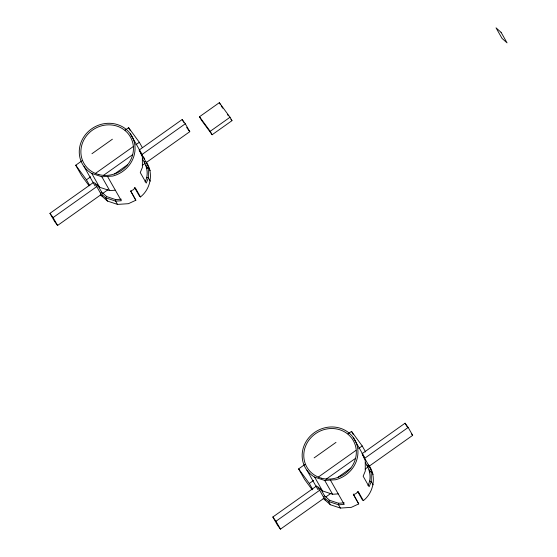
<?xml version="1.0" encoding="UTF-8"?>
<svg xmlns="http://www.w3.org/2000/svg" width="557" height="557" viewBox="0 0 557 557"><rect width="100%" height="100%" fill="white"/><g stroke="black" fill="none" stroke-linecap="round" stroke-linejoin="round"><path stroke-width="0.84" d="M145.071 181.847C149.039 174.515 146.944 165.631 142.425 159.03M146.289 162.003C153.697 173.046 150.836 188.83 140.461 196.955L139.334 195.946L134.502 187.451M367.961 485.516C371.93 478.185 369.834 469.307 365.315 462.7M369.18 465.68C376.588 476.715 373.726 492.506 363.352 500.632L362.224 499.622L357.796 491.831M130.791 191.072L135.838 200.242L128.416 203.688L117.527 204.405L107.452 201.063L105.586 197.777L100.566 193.307L101.687 192.151L97.419 184.639M121.322 199.211L115.654 199.587L106.707 196.621L105.586 197.777L115.661 201.119L121.329 200.743L107.501 176.409M353.284 494.038L358.729 503.911L351.307 507.357L340.418 508.075L330.343 504.739L328.477 501.453L323.457 496.983L324.578 495.827L320.31 488.308M344.212 502.887L338.545 503.256L329.598 500.297L328.477 501.453L338.552 504.788L344.219 504.419L330.392 480.078M88.841 185.467L81.705 175.747L75.731 165.22L82.074 160.722M91.947 153.718L112.396 139.208M125.088 130.199L128.618 127.699L139.313 142.279L142.307 147.535M89.844 185.815L86.426 179.8L90.659 176.799M95.595 173.297L133.673 146.282M135.79 144.778L139.313 142.279M100.803 194.804L57.566 225.481L54.447 221.226L49.963 213.331L93.799 182.23M103.693 175.211L132.684 154.644M139.048 150.125L182.174 119.525L185.293 123.779L189.777 131.675L146.54 162.352M57.566 225.481L53.082 217.585L96.918 186.484M114.589 173.944L127.316 164.914M141.457 154.881L185.293 123.779M199.497 116.747L219.326 102.676L230.027 117.249L231.97 120.674L212.14 134.745L201.439 120.166L199.497 116.747L210.198 131.32L212.14 134.745M102.216 193.794L107.891 189.77M142.286 165.366L145.119 163.354M210.198 131.32L230.027 117.249M312.24 489.833L304.595 479.417L298.622 468.897L304.964 464.392M314.134 457.889L335.996 442.376M347.979 433.875L351.509 431.376L362.203 445.948L365.622 451.964M312.735 489.485L309.316 483.469L313.549 480.468M318.486 476.966L355.86 450.453M358.68 448.448L362.203 445.948M323.694 498.473L280.456 529.15L277.33 524.896L272.846 517.007L316.682 485.906M325.88 479.382L355.575 458.314M361.939 453.802L405.064 423.202L408.184 427.449L412.667 435.344L365.176 469.036M280.456 529.15L275.973 521.255L319.809 490.153M338.19 477.112L350.917 468.082M364.348 458.55L408.184 427.449M325.817 496.962L330.781 493.446M144.131 162.038L145.607 161.356L150.202 170.734M146.867 168.13L148.336 167.448L148.385 177.899L146.24 183.072L140.26 172.545L142.404 167.379L142.362 156.921L139.626 150.829L145.607 161.356M367.021 465.708L368.497 465.025L373.093 474.404M369.757 471.8L371.227 471.118L371.275 481.575L369.131 486.741L363.15 476.221L365.295 471.048L365.253 460.597L362.516 454.505L368.497 465.025M91.759 173.443L101.84 176.778L112.723 176.061A28.393 26.346 -29.6 0 0 132.141 136.639A28.393 26.346 -29.6 0 0 88.674 131.208A28.393 26.346 -29.6 0 0 91.759 173.443L99.606 187.256L109.687 190.591L115.348 190.222M314.649 477.112L324.724 480.454L335.613 479.737A28.393 26.346 -29.6 0 0 355.032 440.308A28.393 26.346 -29.6 0 0 311.565 434.878A28.393 26.346 -29.6 0 0 314.649 477.112L322.496 490.926L332.578 494.268L338.238 493.892M146.909 177.411L148.385 177.899L150.251 181.185M369.799 481.088L371.275 481.575L373.141 484.862M99.606 187.256L94.586 182.787L100.566 193.307M101.687 192.151L106.707 196.621M100.26 194.665L107.452 201.063M322.496 490.926L317.476 486.456L323.457 496.983M324.578 495.827L329.598 500.297M323.151 498.334L330.343 504.739M221.268 106.095L222.8 108.176M227.381 114.422L228.405 115.814M230.953 119.282L231.97 120.674M186.658 127.421L189.777 131.675M411.331 433.52L412.667 435.344M75.731 165.22L86.426 179.8M298.622 468.897L309.316 483.469M49.963 213.331L53.082 217.585M272.846 517.007L275.973 521.255M405.064 423.202L407.104 426.787M219.326 102.676L220.495 104.73M182.174 119.525L183.803 122.401M351.509 431.376L353.215 434.376M353.194 437.398L364.647 457.555M363.352 500.632L358.123 491.42L356.118 493.488L353.493 494.707L358.729 503.911M128.618 127.699L130.324 130.707M130.303 133.722L142.181 154.63M143.448 156.872L144.723 159.107M324.724 480.454L332.578 494.268M340.418 508.075L338.552 504.788L338.545 503.256M324.571 498.954L325.323 500.27M306.921 470.226L317.943 489.638M140.461 196.955L135.233 187.751L133.227 189.812L130.603 191.03L135.838 200.242M101.84 176.778L109.687 190.591M117.527 204.405L115.661 201.119L115.654 199.587M101.687 195.277L102.432 196.593M84.03 166.557L95.052 185.968M369.235 469.753L370.259 472.044M146.004 165.325L147.368 168.367M501.063 32.32L496.043 27.85L502.017 38.37L507.037 42.847L501.063 32.32M321.716 478.261A26.736 24.807 -29.6 0 0 355.812 447.187A26.736 24.807 -29.6 0 0 312.644 435.985A26.736 24.807 -29.6 0 0 321.716 478.261M98.826 174.592A26.736 24.807 -29.6 0 0 132.921 143.518A26.736 24.807 -29.6 0 0 89.754 132.308A26.736 24.807 -29.6 0 0 98.826 174.592"/></g></svg>
